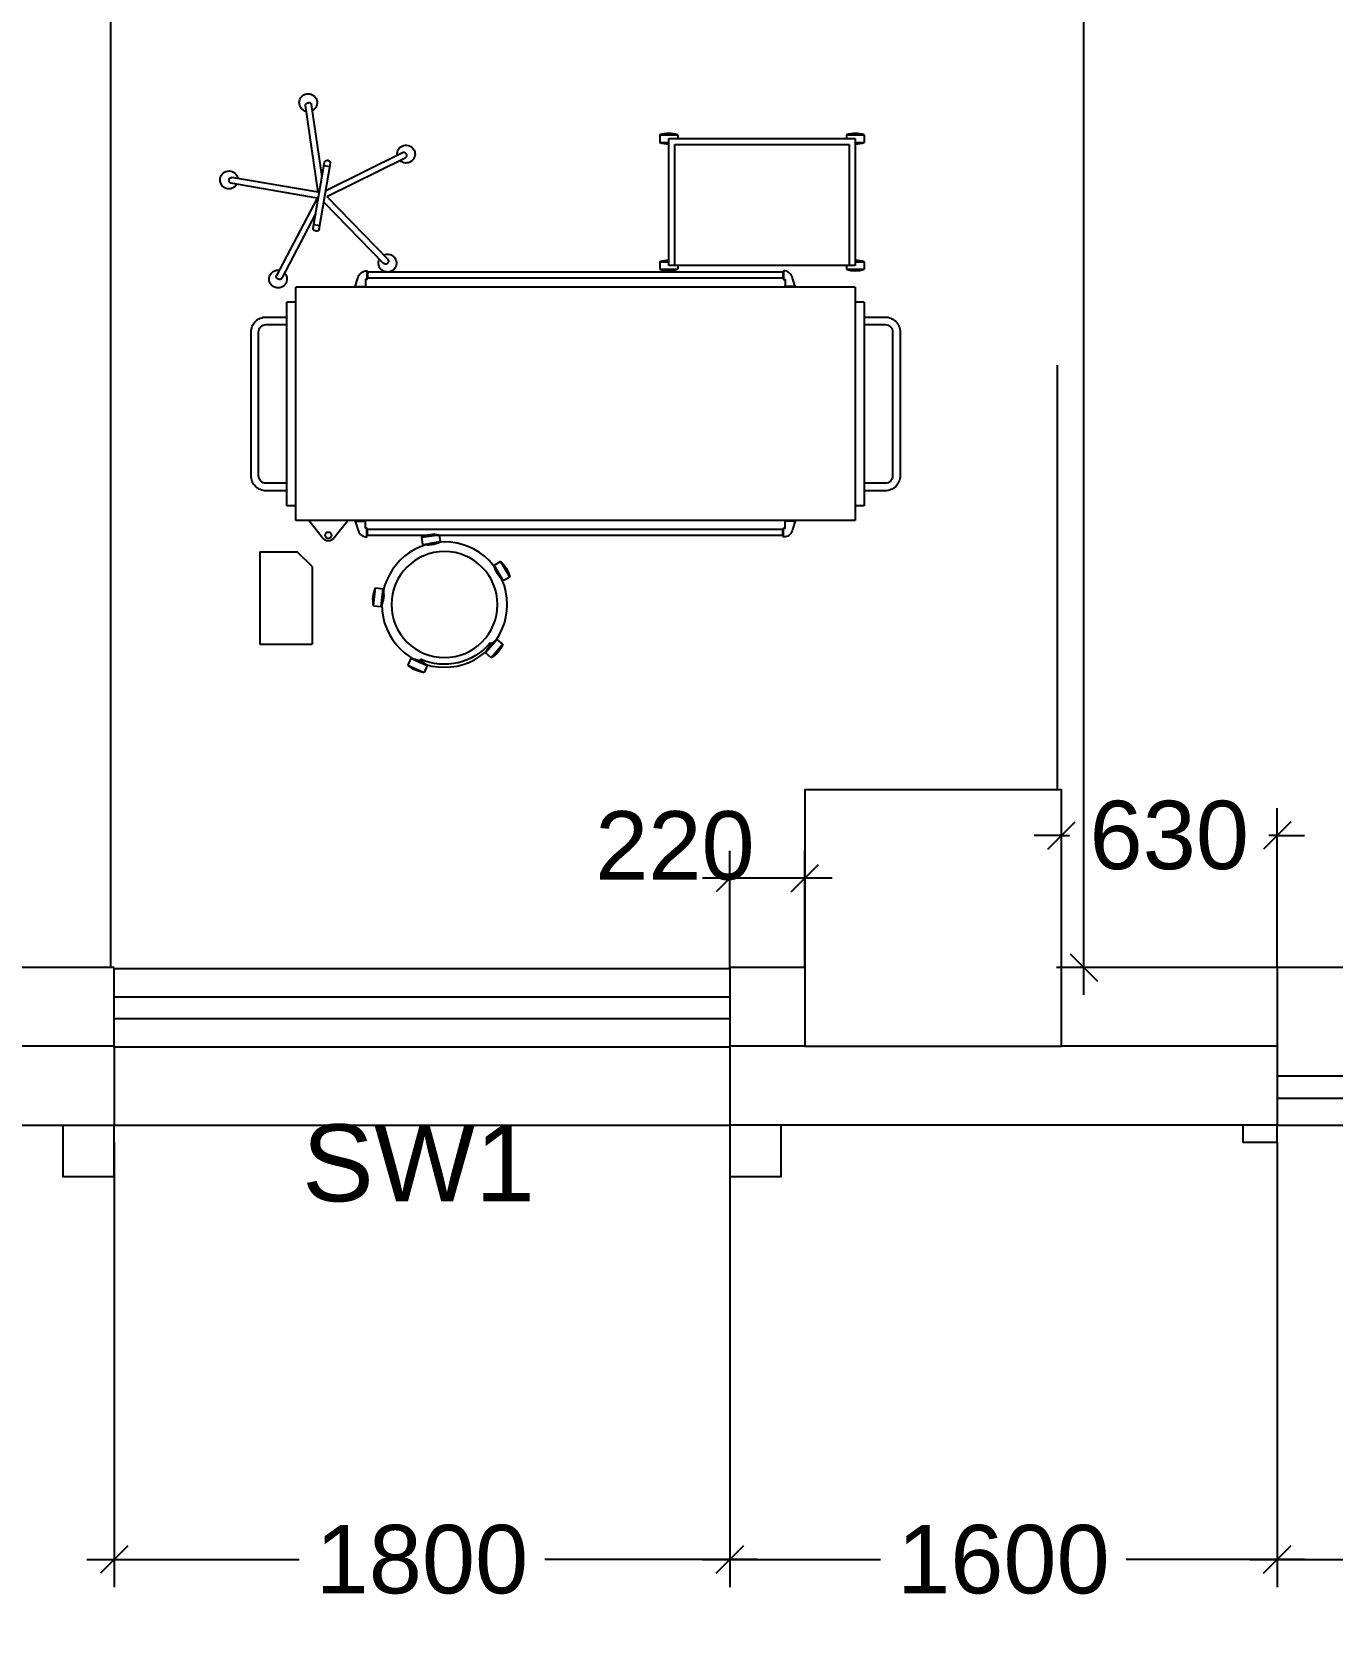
# Model space of a CAD drawing. Extents: x 7897917 to 8423973, y -6487334 to -6173396.
# Drawn here: x 7944637 to 7948440, y -6456597 to -6451909 of the extents above; entities that cross this region are included whole.
import ezdxf
from ezdxf.enums import TextEntityAlignment as Align

# ---------------------------------------------------------------- set-up
doc = ezdxf.new("R2010")
doc.units = 0
doc.header["$LTSCALE"] = 600
doc.header["$MEASUREMENT"] = 0
doc.header["$PDMODE"] = 35
doc.layers.get('0').update_dxf_attribs({"linetype": 'CONTINUOUS'})
doc.layers.get('Defpoints').update_dxf_attribs({"linetype": 'CONTINUOUS'})
for name, color, linetype in [('Beds', 33, 'CONTINUOUS'), ('chajja', 7, 'CONTINUOUS'), ('DIM-TEXT', 8, 'CONTINUOUS'), ('Ele Proje.', 7, 'CONTINUOUS'), ('Ele. Proj', 7, 'CONTINUOUS'), ('furniture', 33, 'CONTINUOUS'), ('joinery', 7, 'CONTINUOUS'), ('LA-column', 3, 'CONTINUOUS'), ('LOADING', 140, 'CONTINUOUS'), ('P-Wall', 8, 'CONTINUOUS'), ('Walls', 7, 'CONTINUOUS'), ('WIN', 151, 'CONTINUOUS'), ('Working Dim', 5, 'CONTINUOUS')]:
    doc.layers.add(name, color=color, linetype=linetype)
doc.styles.add('ari', font='arial.ttf')
doc.styles.add('RT', font='romant.shx')
doc.styles.get("Standard").update_dxf_attribs({"font": 'romans.shx'})
doc.linetypes.add('ZIGZAG', pattern='A,0.0001,-0.2,[131,ltypeshp.shx,S=0.2,R=0,X=-0.2,Y=0],-0.4,[131,ltypeshp.shx,S=0.2,R=180,X=0.2,Y=0],-0.2', length=0.8001)
doc.dimstyles.new('int. dim', dxfattribs={"dimtxt": 450, "dimasz": 80, "dimexe": 80, "dimexo": 0, "dimgap": 70, "dimtad": 0, "dimdec": 0, "dimzin": 12, "dimdsep": 46, "dimtxsty": 'ari', "dimblk": 'OBLIQUE', "dimcen": 2, "dimdle": 80, "dimclrd": 256, "dimclre": 256, "dimclrt": 6, "dimadec": 0, "dimazin": 0, "dimtfac": 1, "dimtdec": 0, "dimtix": 1, "dimtmove": 2, "dimatfit": 3, "dimfxl": 1, "dimtolj": 1, "dimtzin": 0, "dimlwd": -1, "dimlwe": -1, "dimarcsym": 0})
doc.dimstyles.new('STANDARD$0', dxfattribs={"dimscale": 0, "dimtxt": 150, "dimasz": 125, "dimexe": 0.75, "dimexo": 1, "dimgap": 25, "dimtad": 1, "dimdec": 0, "dimdsep": 46, "dimtxsty": 'Standard', "dimblk1": 'DOT', "dimblk2": 'DOT', "dimsah": 1, "dimcen": 2.5, "dimclrd": 1, "dimclre": 1, "dimclrt": 3, "dimadec": 0, "dimazin": 0, "dimtfac": 1, "dimtdec": 0, "dimtmove": 0, "dimatfit": 3, "dimldrblk": 'DOT', "dimfxl": 1, "dimtolj": 1, "dimtzin": 0, "dimarcsym": 0})
doc.dimstyles.new('TEXT', dxfattribs={"dimscale": 0, "dimtxt": 600, "dimasz": 300, "dimexe": 300, "dimexo": 30, "dimgap": 50, "dimtad": 0, "dimdec": 0, "dimzin": 0, "dimdsep": 46, "dimtxsty": 'RT', "dimblk": 'OBLIQUE', "dimcen": 0.09, "dimdle": 300, "dimclrd": 256, "dimclre": 256, "dimclrt": 170, "dimadec": 0, "dimazin": 0, "dimtfac": 1, "dimtdec": 0, "dimtofl": 0, "dimtmove": 2, "dimatfit": 3, "dimfxl": 1, "dimfrac": 2, "dimtolj": 1, "dimtzin": 0, "dimlwd": -1, "dimlwe": -1, "dimarcsym": 0})

# ---------------------------------------------------------------- blocks, each defined once
blk = doc.blocks.new('_Oblique')
at = {"color": 0, "linetype": 'ByBlock', "lineweight": -2}
blk.add_line((-0.5, -0.5), (0.5, 0.5), dxfattribs=at)
blk = doc.blocks.new('*D522')
at = {"layer": 'Defpoints', "color": 0, "transparency": 16777216}
for p in [(7947711.6, -6447038.9), (7948298.7, -6447038.9, 2.1), (7948295.7, -6454643.9, 16.1)]:
    blk.add_point(p, dxfattribs=at)
at = {"layer": 'Working Dim', "transparency": 16777216}
for p, q in [((7947711.6, -6446958.9), (7947711.6, -6450472.8)), ((7948298.7, -6447038.9), (7947631.6, -6447038.9)), ((7947711.6, -6454723.9), (7947711.6, -6451210)), ((7948295.7, -6454643.9), (7947631.6, -6454643.9))]:
    blk.add_line(p, q, dxfattribs=at)
at = {"layer": 'Working Dim', "transparency": 16777216, "xscale": 80, "yscale": 80, "zscale": 80}
for p, rotation in [((7947711.6, -6447038.9), 90), ((7947711.6, -6454643.9), 270)]:
    blk.add_blockref('_Oblique', p, dxfattribs=dict(at, rotation=rotation))
at = {"layer": 'Working Dim', "color": 6, "transparency": 16777216, "insert": (7947711.6, -6450841.4), "char_height": 200, "attachment_point": 5, "rotation": 90, "style": 'ari'}
blk.add_mtext('\\A1;7605', dxfattribs=at)
blk = doc.blocks.new('*D1319')
at = {"layer": 'Defpoints', "color": 0, "linetype": 'Continuous', "transparency": 16777216}
for p in [(7959834, -6454723.9, -11.9), (7918774, -6454873.9, -14.1), (7959834, -6457457.8)]:
    blk.add_point(p, dxfattribs=at)
at = {"layer": 'DIM-TEXT', "transparency": 16777216}
for p, q in [((7959834, -6454723.9), (7959834, -6457757.8)), ((7918774, -6454873.9), (7918774, -6457757.8)), ((7918474, -6457457.8), (7932858.8, -6457457.8)), ((7960134, -6457457.8), (7945749.2, -6457457.8))]:
    blk.add_line(p, q, dxfattribs=at)
at = {"layer": 'DIM-TEXT', "linetype": 'Continuous', "transparency": 16777216, "xscale": 300, "yscale": 300, "zscale": 300, "rotation": 180}
blk.add_blockref('_Oblique', (7918774, -6457457.8), dxfattribs=at)
at = {"layer": 'DIM-TEXT', "linetype": 'Continuous', "transparency": 16777216, "xscale": 300, "yscale": 300, "zscale": 300}
blk.add_blockref('_Oblique', (7959834, -6457457.8), dxfattribs=at)
at = {"layer": 'DIM-TEXT', "color": 170, "linetype": 'Continuous', "transparency": 16777216, "insert": (7939304, -6457457.8), "char_height": 750, "attachment_point": 5, "style": 'ari'}
blk.add_mtext("\\A1;{\\H1.067x;O.T.COMPLEX ( 6 OT 's )}", dxfattribs=at)
blk = doc.blocks.new('*D1320')
at = {"layer": 'Defpoints', "color": 0, "transparency": 16777216}
for p in [(7959834, -6454723.9, 5.1), (7918773.8, -6454873.9), (7918773.8, -6458373.3)]:
    blk.add_point(p, dxfattribs=at)
at = {"layer": 'Ele. Proj', "color": 8, "transparency": 16777216}
for p, q in [((7959834, -6454723.9), (7959834, -6458673.3)), ((7918773.8, -6454873.9), (7918773.8, -6458673.3)), ((7918473.8, -6458373.3), (7937596, -6458373.3)), ((7960134, -6458373.3), (7941011.9, -6458373.3))]:
    blk.add_line(p, q, dxfattribs=at)
at = {"layer": 'Ele. Proj', "color": 8, "transparency": 16777216, "xscale": 300, "yscale": 300, "zscale": 300, "rotation": 180}
blk.add_blockref('_Oblique', (7918773.8, -6458373.3), dxfattribs=at)
at = {"layer": 'Ele. Proj', "color": 8, "transparency": 16777216, "xscale": 300, "yscale": 300, "zscale": 300}
blk.add_blockref('_Oblique', (7959834, -6458373.3), dxfattribs=at)
at = {"layer": 'Ele. Proj', "color": 7, "transparency": 16777216, "insert": (7939303.9, -6458373.3), "char_height": 750, "attachment_point": 5, "style": 'ari'}
blk.add_mtext('\\A1;41.06m', dxfattribs=at)
blk = doc.blocks.new('*D1323')
at = {"layer": 'Defpoints', "color": 0, "transparency": 16777216}
for p in [(7947646.1, -6454257.6), (7947646.1, -6454643.9, -21.5), (7948276.4, -6454644, -46.7)]:
    blk.add_point(p, dxfattribs=at)
at = {"layer": 'Working Dim', "transparency": 16777216}
for p, q in [((7947646.1, -6454643.9), (7947646.1, -6454177.6)), ((7948276.4, -6454644), (7948276.4, -6454177.6)), ((7947646.1, -6454257.6), (7947566.1, -6454257.6)), ((7947646.1, -6454257.6), (7947670.1, -6454257.6)), ((7948276.4, -6454257.6), (7948252.4, -6454257.6)), ((7948276.4, -6454257.6), (7948356.4, -6454257.6))]:
    blk.add_line(p, q, dxfattribs=at)
at = {"layer": 'Working Dim', "transparency": 16777216, "xscale": 80, "yscale": 80, "zscale": 80}
blk.add_blockref('_Oblique', (7947646.1, -6454257.6), dxfattribs=at)
at = {"layer": 'Working Dim', "transparency": 16777216, "xscale": 80, "yscale": 80, "zscale": 80, "rotation": 180}
blk.add_blockref('_Oblique', (7948276.4, -6454257.6), dxfattribs=at)
at = {"layer": 'Working Dim', "color": 6, "transparency": 16777216, "insert": (7947961.3, -6454257.6), "char_height": 200, "attachment_point": 5, "style": 'ari'}
blk.add_mtext('\\A1;630', dxfattribs=at)
blk = doc.blocks.new('*D1344')
at = {"layer": 'Defpoints', "color": 0, "transparency": 16777216}
for p in [(7948276.4, -6455154, -11.8), (7949776.4, -6455154, -11.8), (7948276.4, -6456374.3)]:
    blk.add_point(p, dxfattribs=at)
at = {"layer": 'Working Dim', "transparency": 16777216}
for p, q in [((7948276.4, -6455154), (7948276.4, -6456454.3)), ((7949776.4, -6455154), (7949776.4, -6456454.3)), ((7948196.4, -6456374.3), (7948667.5, -6456374.3)), ((7949856.4, -6456374.3), (7949385.2, -6456374.3))]:
    blk.add_line(p, q, dxfattribs=at)
at = {"layer": 'Working Dim', "transparency": 16777216, "xscale": 80, "yscale": 80, "zscale": 80, "rotation": 180}
blk.add_blockref('_Oblique', (7948276.4, -6456374.3), dxfattribs=at)
at = {"layer": 'Working Dim', "transparency": 16777216, "xscale": 80, "yscale": 80, "zscale": 80}
blk.add_blockref('_Oblique', (7949776.4, -6456374.3), dxfattribs=at)
at = {"layer": 'Working Dim', "color": 6, "transparency": 16777216, "insert": (7949026.4, -6456374.3), "char_height": 200, "attachment_point": 5, "style": 'ari'}
blk.add_mtext('\\A1;1500', dxfattribs=at)
blk = doc.blocks.new('*D1345')
at = {"layer": 'Defpoints', "color": 0, "transparency": 16777216}
for p in [(7946676.6, -6455104, 26.4), (7948276.4, -6455154, -11.8), (7946676.6, -6456374.3)]:
    blk.add_point(p, dxfattribs=at)
at = {"layer": 'Working Dim', "transparency": 16777216}
for p, q in [((7946676.6, -6455104), (7946676.6, -6456454.3)), ((7948276.4, -6455154), (7948276.4, -6456454.3)), ((7946596.6, -6456374.3), (7947117.6, -6456374.3)), ((7948356.4, -6456374.3), (7947835.4, -6456374.3))]:
    blk.add_line(p, q, dxfattribs=at)
at = {"layer": 'Working Dim', "transparency": 16777216, "xscale": 80, "yscale": 80, "zscale": 80, "rotation": 180}
blk.add_blockref('_Oblique', (7946676.6, -6456374.3), dxfattribs=at)
at = {"layer": 'Working Dim', "transparency": 16777216, "xscale": 80, "yscale": 80, "zscale": 80}
blk.add_blockref('_Oblique', (7948276.4, -6456374.3), dxfattribs=at)
at = {"layer": 'Working Dim', "color": 6, "transparency": 16777216, "insert": (7947476.5, -6456374.3), "char_height": 200, "attachment_point": 5, "style": 'ari'}
blk.add_mtext('\\A1;1600', dxfattribs=at)
blk = doc.blocks.new('*D1346')
at = {"layer": 'Defpoints', "color": 0, "transparency": 16777216}
for p in [(7946676.6, -6455104, 26.4), (7944876.6, -6455154, 26.4), (7944876.6, -6456374.3)]:
    blk.add_point(p, dxfattribs=at)
at = {"layer": 'Working Dim', "transparency": 16777216}
for p, q in [((7946676.6, -6455104), (7946676.6, -6456454.3)), ((7944876.6, -6455154), (7944876.6, -6456454.3)), ((7944796.6, -6456374.3), (7945417.8, -6456374.3)), ((7946756.6, -6456374.3), (7946135.5, -6456374.3))]:
    blk.add_line(p, q, dxfattribs=at)
at = {"layer": 'Working Dim', "transparency": 16777216, "xscale": 80, "yscale": 80, "zscale": 80, "rotation": 180}
blk.add_blockref('_Oblique', (7944876.6, -6456374.3), dxfattribs=at)
at = {"layer": 'Working Dim', "transparency": 16777216, "xscale": 80, "yscale": 80, "zscale": 80}
blk.add_blockref('_Oblique', (7946676.6, -6456374.3), dxfattribs=at)
at = {"layer": 'Working Dim', "color": 6, "transparency": 16777216, "insert": (7945776.6, -6456374.3), "char_height": 200, "attachment_point": 5, "style": 'ari'}
blk.add_mtext('\\A1;1800', dxfattribs=at)
blk = doc.blocks.new('*D1485')
at = {"layer": 'Defpoints', "color": 0, "linetype": 'Continuous', "transparency": 16777216}
for p in [(7959833.7, -6454723.9, -11.9), (7918773.6, -6454873.9, -14.1), (7959833.7, -6457457.8)]:
    blk.add_point(p, dxfattribs=at)
at = {"layer": 'DIM-TEXT', "transparency": 16777216}
for p, q in [((7959833.7, -6454723.9), (7959833.7, -6457757.8)), ((7918773.6, -6454873.9), (7918773.6, -6457757.8)), ((7918473.6, -6457457.8), (7932858.5, -6457457.8)), ((7960133.7, -6457457.8), (7945748.8, -6457457.8))]:
    blk.add_line(p, q, dxfattribs=at)
at = {"layer": 'DIM-TEXT', "linetype": 'Continuous', "transparency": 16777216, "xscale": 300, "yscale": 300, "zscale": 300, "rotation": 180}
blk.add_blockref('_Oblique', (7918773.6, -6457457.8), dxfattribs=at)
at = {"layer": 'DIM-TEXT', "linetype": 'Continuous', "transparency": 16777216, "xscale": 300, "yscale": 300, "zscale": 300}
blk.add_blockref('_Oblique', (7959833.7, -6457457.8), dxfattribs=at)
at = {"layer": 'DIM-TEXT', "color": 170, "linetype": 'Continuous', "transparency": 16777216, "insert": (7939303.7, -6457457.8), "char_height": 750, "attachment_point": 5, "style": 'ari'}
blk.add_mtext("\\A1;{\\H1.067x;O.T.COMPLEX ( 6 OT 's )}", dxfattribs=at)
blk = doc.blocks.new('HF12177-P')
for p, q in [((-0.0196, -0.007), (-0.1885, 0.2255)), ((0, 0), (-0.1724, 0.2372)), ((0, 0), (0.1724, 0.2372)), ((0.0196, -0.007), (0.1885, 0.2255)), ((-0.0631, -0.027), (-0.2951, -0.1024)), ((-0.01, -0.0308), (-0.2889, -0.1214)), ((-0.12, -0.015), (-0.12, -0.019)), ((-0.112, -0.007), (0.112, -0.007)), ((-0.112, -0.027), (0.112, -0.027)), ((-0.1, -0.007), (-0.1, -0.027)), ((-0.01, -0.0308), (-0.01, -0.324)), ((0.01, -0.0308), (0.01, -0.324)), ((0.01, -0.0308), (0.2889, -0.1214)), ((0.0631, -0.027), (0.2951, -0.1024)), ((0.1, -0.007), (0.1, -0.027)), ((0.12, -0.015), (0.12, -0.019))]:
    blk.add_line(p, q)
for centre, radius, start, end in [((-0.1852, 0.2378), 0.03, 325.4712, 286.5288), ((-0.1821, 0.2302), 0.008, 126.3733, 216), ((0, -0.017), 0.315, 125.6267, 126.3733), ((-0.1788, 0.2325), 0.008, 36, 125.6267), ((0.1852, 0.2378), 0.03, 253.4712, 214.5288), ((0.1788, 0.2325), 0.008, 54.3733, 144), ((0, -0.017), 0.315, 53.6267, 54.3733), ((0.1821, 0.2302), 0.008, 324, 53.6267), ((-0.112, -0.015), 0.008, 90, 180), ((-0.112, -0.019), 0.008, 180, 270), ((0.112, -0.015), 0.008, 0, 90), ((0.112, -0.019), 0.008, 270, 0), ((-0.2996, -0.1144), 0.03, 37.4712, 358.5288), ((-0.2926, -0.11), 0.008, 108, 197.6267), ((0.2996, -0.1144), 0.03, 181.4712, 142.5288), ((0.2926, -0.11), 0.008, 342.3733, 72), ((0, -0.017), 0.315, 197.6267, 198.3733), ((-0.2914, -0.1138), 0.008, 198.3733, 288), ((0.2914, -0.1138), 0.008, 252, 341.6267), ((0, -0.017), 0.315, 341.6267, 342.3733), ((0, -0.332), 0.03, 109.4712, 70.5288), ((-0.002, -0.324), 0.008, 180, 269.6267), ((0, -0.017), 0.315, 269.6267, 270.3733), ((0.002, -0.324), 0.008, 270.3733, 0)]:
    blk.add_arc(centre, radius, start, end)
blk = doc.blocks.new('HF10037A-P')
for p, q in [((-0.0301, 0.4129), (-0.0301, 0.3879)), ((0.0299, 0.4129), (-0.0301, 0.4129)), ((0.0299, 0.3879), (-0.0301, 0.3879)), ((0.0299, 0.4129), (0.0299, 0.3879)), ((-0.2161, 0.2789), (-0.2303, 0.2206)), ((-0.2161, 0.2789), (-0.1918, 0.273)), ((-0.1918, 0.273), (-0.206, 0.2147)), ((0.1911, 0.2695), (0.2149, 0.2771)), ((0.1911, 0.2695), (0.2094, 0.2124)), ((0.2149, 0.2771), (0.2332, 0.22)), ((-0.2303, 0.2206), (-0.206, 0.2147)), ((0.1909, 0.2372), (0.2004, 0.2402)), ((0.2094, 0.2124), (0.2332, 0.22)), ((-0.1637, 0.0065), (-0.1487, 0.0264)), ((-0.1637, 0.0065), (-0.1157, -0.0296)), ((-0.1487, 0.0264), (-0.1007, -0.0096)), ((0.0965, -0.0108), (0.1459, 0.0231)), ((0.1106, -0.0314), (0.1601, 0.0025)), ((0.1107, 0.0109), (0.1162, 0.0026)), ((0.1601, 0.0025), (0.1459, 0.0231)), ((-0.1157, -0.0296), (-0.1007, -0.0096)), ((0.1106, -0.0314), (0.0965, -0.0108))]:
    blk.add_line(p, q)
for radius in [0.21, 0.1775]:
    blk.add_circle((0, 0.1775), radius)
for centre, radius, start, end in [((-0.0001, 0.3254), 0.0925, 71.0754, 108.9246), ((-0.0001, 0.4754), 0.0925, 251.0754, 288.9246), ((-0.1382, 0.229), 0.0925, 147.3419, 185.1912), ((-0.2839, 0.2646), 0.0925, 327.3419, 5.1912), ((0.2836, 0.2676), 0.0925, 178.8412, 216.6904), ((0.1407, 0.2219), 0.0925, 358.8412, 36.6904), ((0, 0.1775), 0.2, 303.6037, 17.3657), ((-0.0871, 0.0584), 0.0925, 214.1875, 252.0368), ((-0.1772, -0.0615), 0.0925, 34.1875, 72.0368), ((0.1707, -0.066), 0.0925, 105.5121, 143.3614), ((0.0859, 0.0577), 0.0925, 285.5121, 323.3614)]:
    blk.add_arc(centre, radius, start, end)
blk = doc.blocks.new('ME17678-P')
at = {"layer": 'furniture', "color": 21}
for p, q in [((-0.05, 0.175), (0.26, 0.175)), ((-0.05, 0.175), (-0.05, 0.05)), ((0.26, 0.175), (0.26, 0)), ((0, 0), (-0.05, 0.05)), ((0, 0), (0.26, 0))]:
    blk.add_line(p, q, dxfattribs=at)
blk = doc.blocks.new('A$C6969112B')
at = {"layer": 'furniture', "color": 8}
for p, q in [((521.2, 1792.5), (1116.3, 1792.5)), ((521.2, 1766.3), (521.2, 1792.5)), ((1116.3, 1766.3), (1116.3, 1792.5)), ((477.6, 1766.3), (1159.9, 1766.3)), ((477.6, 130.9), (477.6, 1766.3)), ((1159.9, 130.9), (1159.9, 1766.3)), ((428.3, 1689), (477.6, 1728.6)), ((428.3, 1654.1), (477.6, 1614.5)), ((476, 1595), (476, 1560.9)), ((1161.6, 1595), (1161.6, 1560.9)), ((432.3, 1559.1), (432.3, 1556.9)), ((433.9, 342.6), (433.9, 1556.9)), ((451.4, 342.6), (451.4, 1556.9)), ((453, 1559.1), (453, 1556.9)), ((1184.5, 1559.1), (1184.5, 1556.9)), ((1186.1, 342.6), (1186.1, 1556.9)), ((1203.6, 342.6), (1203.6, 1556.9)), ((1205.2, 1559.1), (1205.2, 1556.9)), ((1234.1, 702.5), (1212.3, 702.5)), ((1212.3, 702.5), (1212.3, 650.2)), ((1223.2, 130.9), (1223.2, 676.4)), ((1223.2, 676.4), (1594.1, 676.4)), ((1223.2, 658.9), (1576.7, 658.9)), ((1234.1, 702.5), (1234.1, 676.4)), ((1576.7, 658.9), (1576.7, 148.4)), ((1605, 702.5), (1583.2, 702.5)), ((1583.2, 702.5), (1583.2, 676.4)), ((1594.1, 676.4), (1594.1, 130.9)), ((1605, 702.5), (1605, 650.2)), ((1223.2, 650.2), (1212.3, 650.2)), ((1605, 650.2), (1594.1, 650.2)), ((432.3, 340.4), (432.3, 342.6)), ((453, 340.4), (453, 342.6)), ((476, 304.5), (476, 338.6)), ((1161.6, 304.5), (1161.6, 338.6)), ((1184.5, 340.4), (1184.5, 342.6)), ((1205.2, 340.4), (1205.2, 342.6)), ((1223.2, 157.1), (1212.3, 157.1)), ((1212.3, 157.1), (1212.3, 104.7)), ((1576.7, 148.4), (1223.2, 148.4)), ((1605, 157.1), (1594.1, 157.1)), ((1605, 157.1), (1605, 104.7)), ((1159.9, 130.9), (477.6, 130.9)), ((521.2, 104.7), (521.2, 130.9)), ((1116.3, 104.7), (521.2, 104.7)), ((1116.3, 104.7), (1116.3, 130.9)), ((1234.1, 104.7), (1212.3, 104.7)), ((1594.1, 130.9), (1223.2, 130.9)), ((1234.1, 130.9), (1234.1, 104.7)), ((1583.2, 130.9), (1583.2, 104.7)), ((1605, 104.7), (1583.2, 104.7))]:
    blk.add_line(p, q, dxfattribs=at)
for points in [[(564.9, 1792.5), (564.9, 1853.6, -0.414214), (608.5, 1897.3), (1029, 1897.3, -0.414214), (1072.7, 1853.6), (1072.7, 1792.5)], [(586.7, 1792.5), (586.7, 1853.6, -0.414214), (608.5, 1875.4), (1029, 1875.4, -0.414214), (1050.8, 1853.6), (1050.8, 1792.5)], [(476, 1592.7), (451.4, 1585, 0.318781), (430, 1563.1), (430, 1559.1), (455.4, 1559.1), (455.4, 1563.1), (476, 1563.1)], [(1161.6, 1592.7), (1186.1, 1585, -0.318781), (1207.6, 1563.1), (1207.6, 1559.1), (1182.1, 1559.1), (1182.1, 1563.1), (1161.6, 1563.1)], [(476, 306.8), (451.4, 314.4, -0.318781), (430, 336.4), (430, 340.4), (455.4, 340.4), (455.4, 336.4), (476, 336.4)], [(1161.6, 306.8), (1186.1, 314.4, 0.318781), (1207.6, 336.4), (1207.6, 340.4), (1182.1, 340.4), (1182.1, 336.4), (1161.6, 336.4)], [(1072.7, 104.7), (1072.7, 43.6, -0.414214), (1029, 0), (608.5, 0, -0.414214), (564.9, 43.6), (564.9, 104.7)], [(1050.8, 104.7), (1050.8, 43.6, -0.414214), (1029, 21.8), (608.5, 21.8, -0.414214), (586.7, 43.6), (586.7, 104.7)]]:
    blk.add_lwpolyline(points, format="xyb", dxfattribs=at)
for points in [[(476, 1595), (477.6, 1595)], [(1161.6, 1595), (1159.9, 1595)], [(432.3, 1556.9), (453, 1556.9)], [(476, 1560.9), (477.6, 1560.9)], [(1161.6, 1560.9), (1159.9, 1560.9)], [(1205.2, 1556.9), (1184.5, 1556.9)], [(432.3, 342.6), (453, 342.6)], [(476, 338.6), (477.6, 338.6)], [(1161.6, 338.6), (1159.9, 338.6)], [(1205.2, 342.6), (1184.5, 342.6)], [(476, 304.5), (477.6, 304.5)], [(1161.6, 304.5), (1159.9, 304.5)]]:
    blk.add_lwpolyline(points, dxfattribs=at)
blk.add_circle((435.1, 1671.6), 9.27, dxfattribs=at)
for centre, radius, start, end in [((440.7, 1671.6), 21.4, 125.427, 234.573), ((1288.7, 676.4), 80.7, 161.0754, 198.9246), ((1157.8, 676.4), 80.7, 0, 18.9246), ((1659.6, 676.4), 80.7, 161.0754, 180), ((1528.7, 676.4), 80.7, 341.0754, 18.9246), ((1288.7, 130.9), 80.7, 161.0754, 198.9246), ((1528.7, 130.9), 80.7, 341.0754, 18.9246), ((1157.8, 130.9), 80.7, 341.0754, 0), ((1659.6, 130.9), 80.7, 180, 198.9246)]:
    blk.add_arc(centre, radius, start, end, dxfattribs=at)
at = {"layer": 'LOADING', "color": 8, "yscale": 872.7299101983663, "zscale": 872.7299101979671}
for name, p, xscale, rotation in [('HF12177-P', (1424.7, 1676), -872.7299101979006, 170.2976301882088), ('HF10037A-P', (215.1, 1178), -872.7299102004868, 353.6512974186875)]:
    blk.add_blockref(name, p, dxfattribs=dict(at, xscale=xscale, rotation=rotation))
at = {"layer": 'LOADING', "color": 8, "xscale": -872.7299101983663, "yscale": 872.7299101983663, "zscale": 872.7299101979671}
blk.add_blockref('ME17678-P', (343.2, 1718.8), dxfattribs=at)
blk = doc.blocks.new('*D2366')
at = {"layer": 'Defpoints', "color": 0, "transparency": 16777216}
for p in [(7946676.6, -6454382.2), (7946676.6, -6454643.9), (7946896, -6454643.9)]:
    blk.add_point(p, dxfattribs=at)
at = {"layer": 'Working Dim', "transparency": 16777216}
for p, q in [((7946676.6, -6454643.9), (7946676.6, -6454302.2)), ((7946896, -6454643.9), (7946896, -6454302.2)), ((7946976, -6454382.2), (7946596.6, -6454382.2))]:
    blk.add_line(p, q, dxfattribs=at)
at = {"layer": 'Working Dim', "transparency": 16777216, "xscale": 80, "yscale": 80, "zscale": 80, "rotation": 180}
blk.add_blockref('_Oblique', (7946676.6, -6454382.2), dxfattribs=at)
at = {"layer": 'Working Dim', "transparency": 16777216, "xscale": 80, "yscale": 80, "zscale": 80}
blk.add_blockref('_Oblique', (7946896, -6454382.2), dxfattribs=at)
at = {"layer": 'Working Dim', "color": 6, "transparency": 16777216, "insert": (7946516.2, -6454288), "char_height": 200, "attachment_point": 5, "style": 'ari'}
blk.add_mtext('\\A1;220', dxfattribs=at)

msp = doc.modelspace()

# ---------------------------------------------------------------- linework, layer by layer
at = {"layer": 'Beds', "linetype": 'ZIGZAG', "ltscale": 0.6}
msp.add_line((7947634.53, -6454125.645), (7947634.53, -6452883.145), dxfattribs=at)
at = {"layer": 'chajja', "color": 8}
for p, q in [((7948276.379, -6454643.014, -33.441), (7949776.379, -6454643.014, -33.441)), ((7944876.656, -6455104.016, 7.972), (7946676.656, -6455104.016, 7.972)), ((7948276.371, -6455104.04, -33.441), (7949776.371, -6455104.04, -33.441))]:
    msp.add_line(p, q, dxfattribs=at)
at = {"layer": 'Ele Proje.'}
for points, elevation in [([(7944726.646, -6455104.016), (7944726.646, -6455254.016), (7944876.646, -6455254.016), (7944876.646, -6455104.016)], -2.481), ([(7946676.646, -6455104.016), (7946676.646, -6455254.016), (7946826.646, -6455254.016), (7946826.646, -6455104.016)], -2.481), ([(7948176.365, -6455104.04), (7948176.365, -6455154.04), (7948276.365, -6455154.04), (7948276.365, -6455104.04)], -40.649)]:
    msp.add_lwpolyline(points, dxfattribs=dict(at, elevation=elevation))
at = {"layer": 'Ele. Proj', "color": 1}
for p, q in [((7948276.373, -6454643.999, -33.441), (7948276.365, -6455104.04, -33.441)), ((7944876.646, -6454874.04, -12.934), (7944876.656, -6455104.016, 7.972)), ((7946676.646, -6454874.04, -12.934), (7946676.662, -6455104.016, -2.481)), ((7947976.371, -6455104.04, -2.481), (7946676.646, -6455104.016, -2.481)), ((7948276.365, -6455104.04, -33.441), (7947976.371, -6455104.04, -33.441))]:
    msp.add_line(p, q, dxfattribs=at)
at = {"layer": 'Ele. Proj', "color": 1, "elevation": -2.481}
msp.add_lwpolyline([(7944044.846, -6455104.037), (7944876.646, -6455104.016)], dxfattribs=at)
at = {"layer": 'LA-column', "color": 2, "elevation": 5.131, "flags": 128}
msp.add_lwpolyline([(7946896.043, -6454873.934), (7947646.043, -6454873.934), (7947646.043, -6454123.934), (7946896.043, -6454123.934)], close=True, dxfattribs=at)
at = {"layer": 'Walls', "linetype": 'Continuous'}
msp.add_line((7944866.293, -6447038.907), (7944866.293, -6454643.885), dxfattribs=at)
at = {"layer": 'Walls'}
for p, q in [((7944876.636, -6454643.916), (7941553.045, -6454643.916)), ((7946896.045, -6454643.916), (7946676.646, -6454643.916)), ((7948276.374, -6454643.916), (7947646.045, -6454643.916)), ((7944876.636, -6454873.916), (7941553.045, -6454873.916)), ((7946896.045, -6454873.916), (7946676.646, -6454873.916)), ((7948276.369, -6454873.916), (7947646.045, -6454873.916))]:
    msp.add_line(p, q, dxfattribs=at)
at = {"layer": 'WIN', "linetype": 'Continuous'}
for points, elevation in [([(7946676.636, -6454876.152), (7944876.636, -6454876.152), (7944876.636, -6454646.152), (7946676.636, -6454646.152)], -33.575), ([(7946676.636, -6454793.369), (7944876.636, -6454793.369), (7944876.636, -6454728.935), (7946676.636, -6454728.935)], -33.575), ([(7948276.371, -6455025.354), (7949776.371, -6455025.354), (7949776.371, -6454960.921), (7948276.371, -6454960.921)], -33.441)]:
    msp.add_lwpolyline(points, close=True, dxfattribs=dict(at, elevation=elevation))

# ---------------------------------------------------------------- block references
at = {"layer": 'P-Wall', "rotation": 90}
msp.add_blockref('A$C6969112B', (7947174.45, -6453815.071), dxfattribs=at)

# ---------------------------------------------------------------- texts
at = {"layer": 'joinery', "style": 'ari'}
msp.add_text('SW1', height=225, dxfattribs=at).set_placement((7945766.826, -6455327.025, -33.441), align=Align.CENTER)

# ---------------------------------------------------------------- dimensions: what is measured, and where the dimension line sits
at = {"layer": 'DIM-TEXT', "linetype": 'Continuous'}
for base, p1, p2, picture, middle in [((7959833.694, -6457457.824, 14.148), (7918773.645, -6454873.916), (7959833.694, -6454723.918, 2.283), '*D1485', (7939303.67, -6457457.824, 14.148)), ((7959834.046, -6457457.824, 14.148), (7918773.997, -6454873.916), (7959834.046, -6454723.918, 2.283), '*D1319', (7939304.022, -6457457.824, 14.148))]:
    dim = msp.add_linear_dim(base=base, p1=p1, p2=p2, text="{\\H1.067x;O.T.COMPLEX ( 6 OT 's )}", dimstyle='TEXT', override={"dimscale": 1, "dimtxt": 750, "dimexo": 0, "dimtxsty": 'ari'}, dxfattribs=at)
    dim.commit()
    dim.dimension.update_dxf_attribs({"geometry": picture, "text_midpoint": middle})
at = {"layer": 'Ele. Proj', "color": 1}
dim = msp.add_linear_dim(base=(7918773.817, -6458373.274), p1=(7959834.046, -6454723.934, 5.131), p2=(7918773.817, -6454873.885), dimstyle='STANDARD$0', override={"dimscale": 1, "dimtxt": 750, "dimasz": 300, "dimexe": 300, "dimexo": 0, "dimgap": 1, "dimtad": 0, "dimdec": 2, "dimlfac": 0.001, "dimzin": 0, "dimpost": 'm', "dimtxsty": 'ari', "dimblk1": 'Oblique', "dimblk2": 'Oblique', "dimcen": 0, "dimdle": 300, "dimclrd": 8, "dimclre": 8, "dimclrt": 7, "dimadec": 2, "dimtdec": 2, "dimtmove": 2, "dimfxl": 0.75, "dimfrac": 1, "dimlwd": 65535, "dimlwe": 65535}, dxfattribs=at)
dim.commit()
dim.dimension.update_dxf_attribs({"geometry": '*D1320', "text_midpoint": (7939303.932, -6458373.274)})
at = {"layer": 'Working Dim'}
for base, p1, p2, angle, override, picture, middle in [((7947711.622, -6447038.907), (7948295.717, -6454643.916, 16.082), (7948298.717, -6447038.907, 2.092), 90, {"dimtxt": 200}, '*D522', (7947711.622, -6450841.412)), ((7947646.136, -6454257.602, 13.302), (7948276.373, -6454643.999, -33.441), (7947646.136, -6454643.916, -8.224), 180, {"dimtxt": 200}, '*D1323', (7947961.255, -6454257.602, 13.302)), ((7944876.646, -6456374.325, -47.739), (7946676.646, -6455104.04, -21.345), (7944876.646, -6455154.016, -21.345), 180, {"dimtxt": 200, "dimarcsym": 1}, '*D1346', (7945776.646, -6456374.325, -47.739)), ((7946676.646, -6456374.325, -47.739), (7948276.365, -6455154.04, -59.512), (7946676.646, -6455104.04, -21.345), 180, {"dimtxt": 200, "dimarcsym": 1}, '*D1345', (7947476.506, -6456374.325, -47.739)), ((7948276.365, -6456374.325, -47.739), (7949776.365, -6455154.04, -59.512), (7948276.365, -6455154.04, -59.512), 180, {"dimtxt": 200, "dimarcsym": 1}, '*D1344', (7949026.365, -6456374.325, -47.739))]:
    dim = msp.add_linear_dim(base=base, p1=p1, p2=p2, angle=angle, dimstyle='int. dim', override=override, dxfattribs=at)
    dim.commit()
    dim.dimension.update_dxf_attribs({"geometry": picture, "text_midpoint": middle})
dim = msp.add_linear_dim(base=(7946676.646, -6454382.25), p1=(7946896.043, -6454643.916), p2=(7946676.646, -6454643.916), text='220', dimstyle='int. dim', override={"dimtxt": 200, "dimarcsym": 1}, dxfattribs=at)
dim.commit()
dim.dimension.update_dxf_attribs({"geometry": '*D2366', "text_midpoint": (7946516.214, -6454288.048), "dimtype": 160})

doc.saveas('drawing.dxf')
